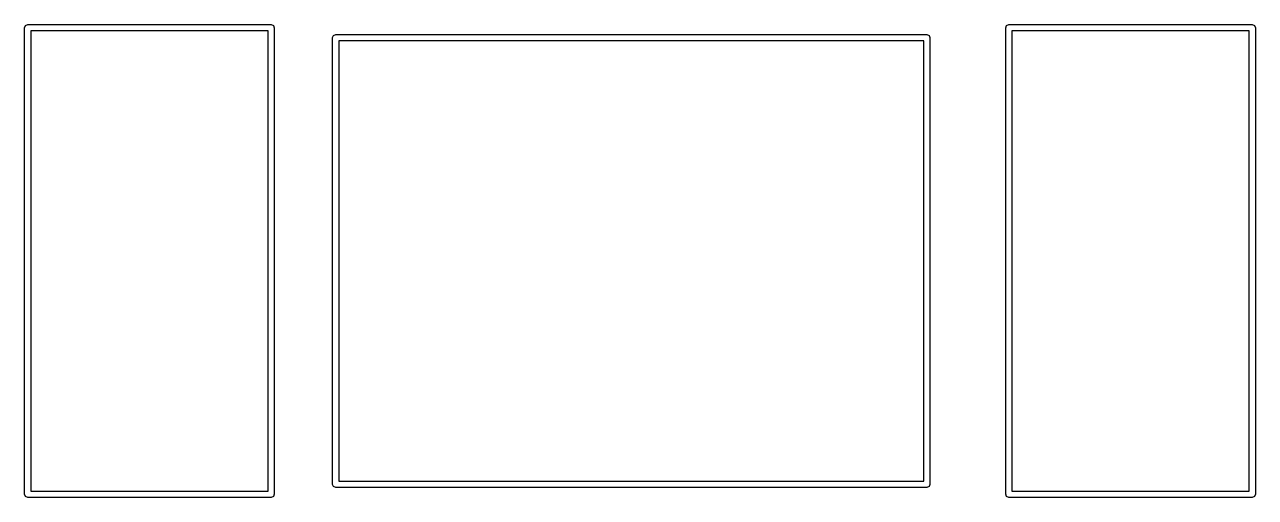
# Model space of a CAD drawing. Extents: x 20 to 266, y -90 to -48.
# Drawn here: x 255.71 to 265.62, y -87.09 to -83.28 of the extents above.
import ezdxf

# ---------------------------------------------------------------- set-up
doc = ezdxf.new("R2010")
doc.units = 0
doc.layers.add('BLACK', color=7, linetype='CONTINUOUS')

msp = doc.modelspace()

# ---------------------------------------------------------------- linework, layer by layer
at = {"layer": 'BLACK', "linetype": 'CONTINUOUS'}
for p, q in [((255.71, -83.31), (255.717, -83.2923)), ((255.71, -87.07), (255.71, -83.31)), ((255.717, -83.2923), (255.735, -83.285)), ((255.735, -83.285), (257.695, -83.285)), ((255.76, -83.335), (255.76, -87.045)), ((257.67, -83.335), (255.76, -83.335)), ((257.67, -87.045), (257.67, -83.335)), ((257.695, -83.285), (257.713, -83.2923)), ((257.713, -83.2923), (257.72, -83.31)), ((257.72, -83.31), (257.72, -87.07)), ((263.61, -83.31), (263.617, -83.2923)), ((263.61, -87.07), (263.61, -83.31)), ((263.617, -83.2923), (263.635, -83.285)), ((263.635, -83.285), (265.595, -83.285)), ((263.66, -83.335), (263.66, -87.045)), ((265.57, -83.335), (263.66, -83.335)), ((265.57, -87.045), (265.57, -83.335)), ((265.595, -83.285), (265.613, -83.2923)), ((265.613, -83.2923), (265.62, -83.31)), ((265.62, -83.31), (265.62, -87.07)), ((258.19, -83.39), (258.197, -83.3723)), ((258.19, -86.99), (258.19, -83.39)), ((258.197, -83.3723), (258.215, -83.365)), ((258.215, -83.365), (262.975, -83.365)), ((258.24, -83.415), (258.24, -86.965)), ((262.95, -83.415), (258.24, -83.415)), ((262.95, -86.965), (262.95, -83.415)), ((262.975, -83.365), (262.993, -83.3723)), ((262.993, -83.3723), (263, -83.39)), ((263, -83.39), (263, -86.99)), ((258.197, -87.0077), (258.19, -86.99)), ((258.215, -87.015), (258.197, -87.0077)), ((258.24, -86.965), (262.95, -86.965)), ((262.993, -87.0077), (262.975, -87.015)), ((263, -86.99), (262.993, -87.0077)), ((255.717, -87.0877), (255.71, -87.07)), ((255.735, -87.095), (255.717, -87.0877)), ((257.695, -87.095), (255.735, -87.095)), ((255.76, -87.045), (257.67, -87.045)), ((257.713, -87.0877), (257.695, -87.095)), ((257.72, -87.07), (257.713, -87.0877)), ((262.975, -87.015), (258.215, -87.015)), ((263.617, -87.0877), (263.61, -87.07)), ((263.635, -87.095), (263.617, -87.0877)), ((265.595, -87.095), (263.635, -87.095)), ((263.66, -87.045), (265.57, -87.045)), ((265.613, -87.0877), (265.595, -87.095)), ((265.62, -87.07), (265.613, -87.0877))]:
    msp.add_line(p, q, dxfattribs=at)

doc.saveas('drawing.dxf')
